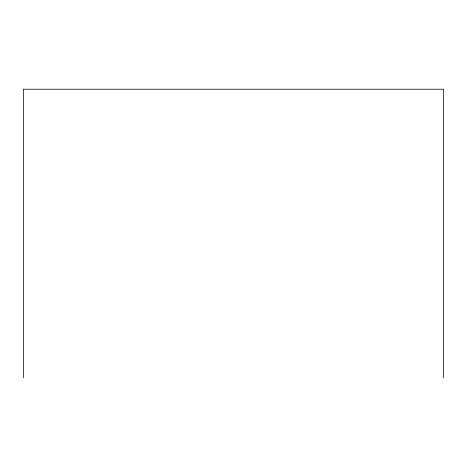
<?xml version="1.0" encoding="UTF-8"?>
<svg xmlns="http://www.w3.org/2000/svg" width="467" height="467" viewBox="0 0 467 467"><rect width="100%" height="100%" fill="white"/><g stroke="black" fill="none" stroke-linecap="round" stroke-linejoin="round"><path stroke-width="0.7" d="M443.65 377.768L443.65 89.232L23.35 89.232L23.35 377.768"/></g></svg>
